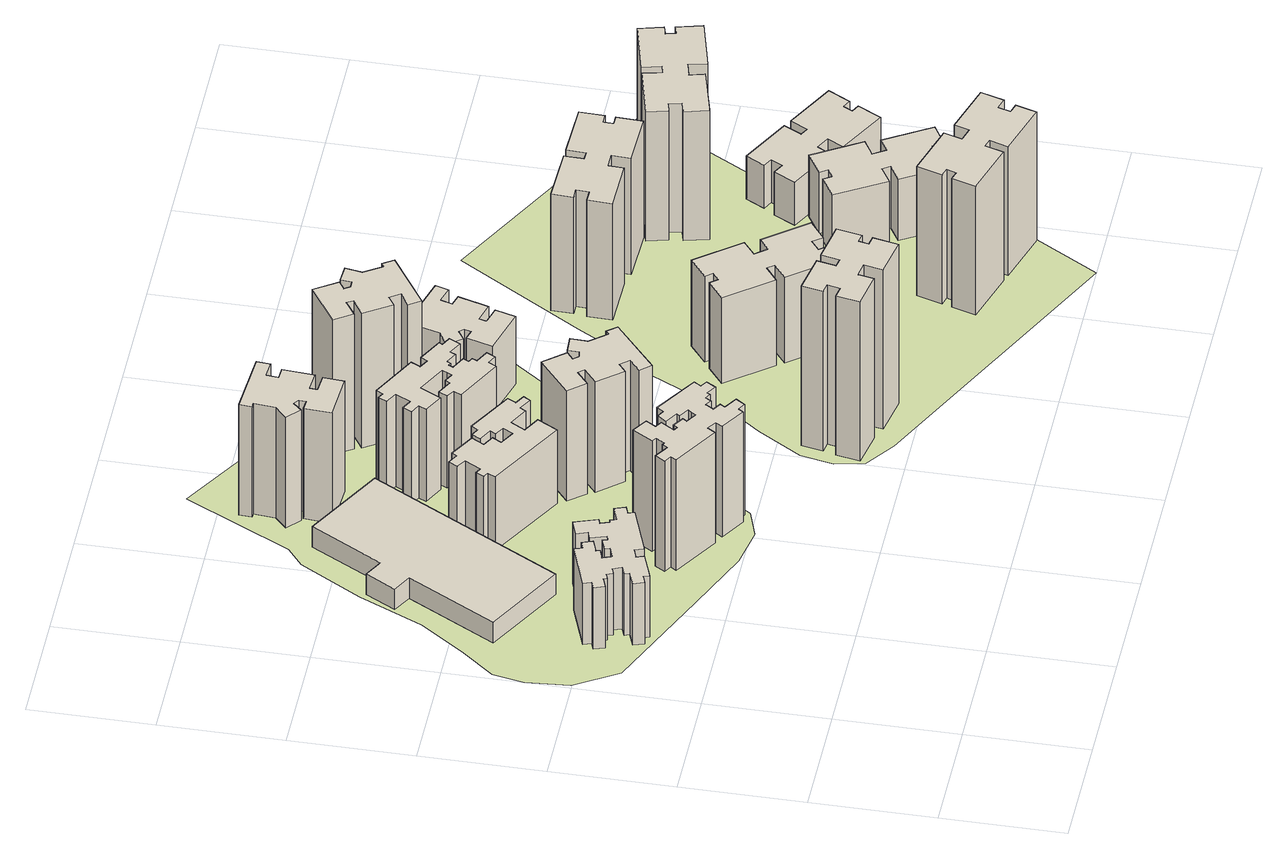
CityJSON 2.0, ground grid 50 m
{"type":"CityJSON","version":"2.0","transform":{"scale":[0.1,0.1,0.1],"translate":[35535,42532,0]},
"CityObjects":{
"building1":{"type":"Building","attributes":{"class":"1000","function":"1000","usage":"1000","roofType":"1000","measuredHeight":30,"storeysAboveGround":10,"storeysBelowGround":0},"geometry":[{"type":"Solid","lod":"1","boundaries":[[[[0,1,2,3]],[[4,5,1,0]],[[6,7,5,4]],[[8,9,7,6]],[[10,11,9,8]],[[12,13,11,10]],[[14,15,13,12]],[[16,17,15,14]],[[18,19,17,16]],[[20,21,19,18]],[[22,23,21,20]],[[24,25,23,22]],[[26,27,25,24]],[[28,29,27,26]],[[30,31,29,28]],[[32,33,31,30]],[[34,35,33,32]],[[36,37,35,34]],[[38,39,37,36]],[[40,41,39,38]],[[42,43,41,40]],[[44,45,43,42]],[[46,47,45,44]],[[48,49,47,46]],[[50,51,49,48]],[[52,53,51,50]],[[54,55,53,52]],[[56,57,55,54]],[[58,59,57,56]],[[60,61,59,58]],[[62,63,61,60]],[[64,65,63,62]],[[66,67,65,64]],[[68,69,67,66]],[[70,71,69,68]],[[72,73,71,70]],[[74,75,73,72]],[[76,77,75,74]],[[78,79,77,76]],[[80,81,79,78]],[[82,83,81,80]],[[84,85,83,82]],[[86,87,85,84]],[[88,89,87,86]],[[90,91,89,88]],[[92,93,91,90]],[[3,2,93,92]],[[80,78,76,74,72,70,68,66,64,62,60,58,56,54,52,50,48,46,44,42,40,38,36,34,32,30,28,26,24,22,20,18,16,14,12,10,8,6,4,0,3,92,90,88,86,84,82]],[[15,17,19,21,23,25,27,29,31,33,35,37,39,41,43,45,47,49,51,53,55,57,59,61,63,65,67,69,71,73,75,77,79,81,83,85,87,89,91,93,2,1,5,7,9,11,13]]]]}]},
"building2":{"type":"Building","attributes":{"class":"1000","function":"1610","usage":"1610","roofType":"1000","measuredHeight":10,"storeysAboveGround":4,"storeysBelowGround":0},"geometry":[{"type":"Solid","lod":"1","boundaries":[[[[94,95,96,97]],[[98,99,95,94]],[[100,101,99,98]],[[102,103,101,100]],[[104,105,103,102]],[[106,107,105,104]],[[108,109,107,106]],[[97,96,109,108]],[[97,108,106,104,102,100,98,94]],[[109,96,95,99,101,103,105,107]]]]}]},
"building3":{"type":"Building","attributes":{"class":"1000","function":"1000","usage":"1000","roofType":"1000","measuredHeight":54,"storeysAboveGround":18,"storeysBelowGround":0},"geometry":[{"type":"Solid","lod":"1","boundaries":[[[[110,111,112,113]],[[114,115,111,110]],[[116,117,115,114]],[[118,119,117,116]],[[120,121,119,118]],[[122,123,121,120]],[[124,125,123,122]],[[126,127,125,124]],[[128,129,127,126]],[[130,131,129,128]],[[132,133,131,130]],[[134,135,133,132]],[[136,137,135,134]],[[138,139,137,136]],[[140,141,139,138]],[[142,143,141,140]],[[144,145,143,142]],[[146,147,145,144]],[[148,149,147,146]],[[150,151,149,148]],[[152,153,151,150]],[[154,155,153,152]],[[156,157,155,154]],[[158,159,157,156]],[[160,161,159,158]],[[162,163,161,160]],[[164,165,163,162]],[[166,167,165,164]],[[168,169,167,166]],[[170,171,169,168]],[[172,173,171,170]],[[174,175,173,172]],[[176,177,175,174]],[[178,179,177,176]],[[180,181,179,178]],[[182,183,181,180]],[[184,185,183,182]],[[186,187,185,184]],[[188,189,187,186]],[[190,191,189,188]],[[192,193,191,190]],[[194,195,193,192]],[[196,197,195,194]],[[198,199,197,196]],[[200,201,199,198]],[[202,203,201,200]],[[113,112,203,202]],[[188,186,184,182,180,178,176,174,172,170,168,166,164,162,160,158,156,154,152,150,148,146,144,142,140,138,136,134,132,130,128,126,124,122,120,118,116,114,110,113,202,200,198,196,194,192,190]],[[123,125,127,129,131,133,135,137,139,141,143,145,147,149,151,153,155,157,159,161,163,165,167,169,171,173,175,177,179,181,183,185,187,189,191,193,195,197,199,201,203,112,111,115,117,119,121]]]]}]},
"building4":{"type":"Building","attributes":{"class":"1000","function":"1000","usage":"1000","roofType":"1000","measuredHeight":36,"storeysAboveGround":12,"storeysBelowGround":0},"geometry":[{"type":"Solid","lod":"1","boundaries":[[[[204,205,206,207]],[[208,209,205,204]],[[210,211,209,208]],[[212,213,211,210]],[[214,215,213,212]],[[216,217,215,214]],[[218,219,217,216]],[[220,221,219,218]],[[222,223,221,220]],[[224,225,223,222]],[[226,227,225,224]],[[228,229,227,226]],[[230,231,229,228]],[[232,233,231,230]],[[234,235,233,232]],[[236,237,235,234]],[[238,239,237,236]],[[240,241,239,238]],[[242,243,241,240]],[[244,245,243,242]],[[246,247,245,244]],[[248,249,247,246]],[[250,251,249,248]],[[252,253,251,250]],[[254,255,253,252]],[[256,257,255,254]],[[258,259,257,256]],[[260,261,259,258]],[[262,263,261,260]],[[264,265,263,262]],[[266,267,265,264]],[[207,206,267,266]],[[250,248,246,244,242,240,238,236,234,232,230,228,226,224,222,220,218,216,214,212,210,208,204,207,266,264,262,260,258,256,254,252]],[[219,221,223,225,227,229,231,233,235,237,239,241,243,245,247,249,251,253,255,257,259,261,263,265,267,206,205,209,211,213,215,217]]]]}]},
"building5":{"type":"Building","attributes":{"class":"1000","function":"1000","usage":"1000","roofType":"1000","measuredHeight":54,"storeysAboveGround":18,"storeysBelowGround":0},"geometry":[{"type":"Solid","lod":"1","boundaries":[[[[268,269,270,271]],[[272,273,269,268]],[[274,275,273,272]],[[276,277,275,274]],[[278,279,277,276]],[[280,281,279,278]],[[282,283,281,280]],[[284,285,283,282]],[[286,287,285,284]],[[288,289,287,286]],[[290,291,289,288]],[[292,293,291,290]],[[294,295,293,292]],[[296,297,295,294]],[[298,299,297,296]],[[300,301,299,298]],[[302,303,301,300]],[[304,305,303,302]],[[306,307,305,304]],[[308,309,307,306]],[[271,270,309,308]],[[292,290,288,286,284,282,280,278,276,274,272,268,271,308,306,304,302,300,298,296,294]],[[283,285,287,289,291,293,295,297,299,301,303,305,307,309,270,269,273,275,277,279,281]]]]}]},
"building6":{"type":"Building","attributes":{"class":"1000","function":"1000","usage":"1000","roofType":"1000","measuredHeight":54,"storeysAboveGround":18,"storeysBelowGround":0},"geometry":[{"type":"Solid","lod":"1","boundaries":[[[[310,311,312,313]],[[314,315,311,310]],[[316,317,315,314]],[[318,319,317,316]],[[320,321,319,318]],[[322,323,321,320]],[[324,325,323,322]],[[326,327,325,324]],[[328,329,327,326]],[[330,331,329,328]],[[332,333,331,330]],[[334,335,333,332]],[[336,337,335,334]],[[338,339,337,336]],[[340,341,339,338]],[[342,343,341,340]],[[344,345,343,342]],[[346,347,345,344]],[[348,349,347,346]],[[350,351,349,348]],[[313,312,351,350]],[[336,334,332,330,328,326,324,322,320,318,316,314,310,313,350,348,346,344,342,340,338]],[[325,327,329,331,333,335,337,339,341,343,345,347,349,351,312,311,315,317,319,321,323]]]]}]},
"building7":{"type":"Building","attributes":{"class":"1000","function":"1000","usage":"1000","roofType":"1000","measuredHeight":45,"storeysAboveGround":15,"storeysBelowGround":0},"geometry":[{"type":"Solid","lod":"1","boundaries":[[[[352,353,354,355]],[[356,357,353,352]],[[358,359,357,356]],[[360,361,359,358]],[[362,363,361,360]],[[364,365,363,362]],[[366,367,365,364]],[[368,369,367,366]],[[370,371,369,368]],[[372,373,371,370]],[[374,375,373,372]],[[376,377,375,374]],[[378,379,377,376]],[[380,381,379,378]],[[382,383,381,380]],[[384,385,383,382]],[[386,387,385,384]],[[388,389,387,386]],[[390,391,389,388]],[[392,393,391,390]],[[394,395,393,392]],[[396,397,395,394]],[[398,399,397,396]],[[400,401,399,398]],[[402,403,401,400]],[[404,405,403,402]],[[406,407,405,404]],[[408,409,407,406]],[[410,411,409,408]],[[412,413,411,410]],[[414,415,413,412]],[[416,417,415,414]],[[418,419,417,416]],[[420,421,419,418]],[[422,423,421,420]],[[424,425,423,422]],[[426,427,425,424]],[[428,429,427,426]],[[430,431,429,428]],[[432,433,431,430]],[[434,435,433,432]],[[436,437,435,434]],[[355,354,437,436]],[[422,420,418,416,414,412,410,408,406,404,402,400,398,396,394,392,390,388,386,384,382,380,378,376,374,372,370,368,366,364,362,360,358,356,352,355,436,434,432,430,428,426,424]],[[367,369,371,373,375,377,379,381,383,385,387,389,391,393,395,397,399,401,403,405,407,409,411,413,415,417,419,421,423,425,427,429,431,433,435,437,354,353,357,359,361,363,365]]]]}]},
"building8":{"type":"Building","attributes":{"class":"1000","function":"1000","usage":"1000","roofType":"1000","measuredHeight":78,"storeysAboveGround":26,"storeysBelowGround":0},"geometry":[{"type":"Solid","lod":"1","boundaries":[[[[438,439,440,441]],[[442,443,439,438]],[[444,445,443,442]],[[446,447,445,444]],[[448,449,447,446]],[[450,451,449,448]],[[452,453,451,450]],[[454,455,453,452]],[[456,457,455,454]],[[458,459,457,456]],[[460,461,459,458]],[[462,463,461,460]],[[464,465,463,462]],[[466,467,465,464]],[[468,469,467,466]],[[470,471,469,468]],[[472,473,471,470]],[[474,475,473,472]],[[476,477,475,474]],[[441,440,477,476]],[[462,460,458,456,454,452,450,448,446,444,442,438,441,476,474,472,470,468,466,464]],[[453,455,457,459,461,463,465,467,469,471,473,475,477,440,439,443,445,447,449,451]]]]}]},
"building9":{"type":"Building","attributes":{"class":"1000","function":"1000","usage":"1000","roofType":"1000","measuredHeight":66,"storeysAboveGround":22,"storeysBelowGround":0},"geometry":[{"type":"Solid","lod":"1","boundaries":[[[[478,479,480,481]],[[482,483,479,478]],[[484,485,483,482]],[[486,487,485,484]],[[488,489,487,486]],[[490,491,489,488]],[[492,493,491,490]],[[494,495,493,492]],[[496,497,495,494]],[[498,499,497,496]],[[500,501,499,498]],[[502,503,501,500]],[[504,505,503,502]],[[506,507,505,504]],[[508,509,507,506]],[[510,511,509,508]],[[512,513,511,510]],[[514,515,513,512]],[[516,517,515,514]],[[518,519,517,516]],[[481,480,519,518]],[[502,500,498,496,494,492,490,488,486,484,482,478,481,518,516,514,512,510,508,506,504]],[[493,495,497,499,501,503,505,507,509,511,513,515,517,519,480,479,483,485,487,489,491]]]]}]},
"building10":{"type":"Building","attributes":{"class":"1000","function":"1000","usage":"1000","roofType":"1000","measuredHeight":33,"storeysAboveGround":11,"storeysBelowGround":0},"geometry":[{"type":"Solid","lod":"1","boundaries":[[[[520,521,522,523]],[[524,525,521,520]],[[526,527,525,524]],[[528,529,527,526]],[[530,531,529,528]],[[532,533,531,530]],[[534,535,533,532]],[[536,537,535,534]],[[538,539,537,536]],[[540,541,539,538]],[[542,543,541,540]],[[544,545,543,542]],[[546,547,545,544]],[[548,549,547,546]],[[550,551,549,548]],[[552,553,551,550]],[[554,555,553,552]],[[556,557,555,554]],[[558,559,557,556]],[[560,561,559,558]],[[523,522,561,560]],[[546,544,542,540,538,536,534,532,530,528,526,524,520,523,560,558,556,554,552,550,548]],[[535,537,539,541,543,545,547,549,551,553,555,557,559,561,522,521,525,527,529,531,533]]]]}]},
"building11":{"type":"Building","attributes":{"class":"1000","function":"1000","usage":"1000","roofType":"1000","measuredHeight":42,"storeysAboveGround":14,"storeysBelowGround":0},"geometry":[{"type":"Solid","lod":"1","boundaries":[[[[562,563,564,565]],[[566,567,563,562]],[[568,569,567,566]],[[570,571,569,568]],[[572,573,571,570]],[[574,575,573,572]],[[576,577,575,574]],[[578,579,577,576]],[[580,581,579,578]],[[582,583,581,580]],[[584,585,583,582]],[[586,587,585,584]],[[588,589,587,586]],[[590,591,589,588]],[[592,593,591,590]],[[594,595,593,592]],[[596,597,595,594]],[[598,599,597,596]],[[600,601,599,598]],[[565,564,601,600]],[[584,582,580,578,576,574,572,570,568,566,562,565,600,598,596,594,592,590,588,586]],[[577,579,581,583,585,587,589,591,593,595,597,599,601,564,563,567,569,571,573,575]]]]}]},
"building12":{"type":"Building","attributes":{"class":"1000","function":"1000","usage":"1000","roofType":"1000","measuredHeight":63,"storeysAboveGround":21,"storeysBelowGround":0},"geometry":[{"type":"Solid","lod":"1","boundaries":[[[[602,603,604,605]],[[606,607,603,602]],[[608,609,607,606]],[[610,611,609,608]],[[612,613,611,610]],[[614,615,613,612]],[[616,617,615,614]],[[618,619,617,616]],[[620,621,619,618]],[[622,623,621,620]],[[624,625,623,622]],[[626,627,625,624]],[[628,629,627,626]],[[630,631,629,628]],[[632,633,631,630]],[[634,635,633,632]],[[636,637,635,634]],[[638,639,637,636]],[[640,641,639,638]],[[605,604,641,640]],[[624,622,620,618,616,614,612,610,608,606,602,605,640,638,636,634,632,630,628,626]],[[617,619,621,623,625,627,629,631,633,635,637,639,641,604,603,607,609,611,613,615]]]]}]},
"building13":{"type":"Building","attributes":{"class":"1000","function":"1000","usage":"1000","roofType":"1000","measuredHeight":57,"storeysAboveGround":19,"storeysBelowGround":0},"geometry":[{"type":"Solid","lod":"1","boundaries":[[[[642,643,644,645]],[[646,647,643,642]],[[648,649,647,646]],[[650,651,649,648]],[[652,653,651,650]],[[654,655,653,652]],[[656,657,655,654]],[[658,659,657,656]],[[660,661,659,658]],[[662,663,661,660]],[[664,665,663,662]],[[666,667,665,664]],[[668,669,667,666]],[[670,671,669,668]],[[672,673,671,670]],[[674,675,673,672]],[[676,677,675,674]],[[678,679,677,676]],[[680,681,679,678]],[[645,644,681,680]],[[664,662,660,658,656,654,652,650,648,646,642,645,680,678,676,674,672,670,668,666]],[[657,659,661,663,665,667,669,671,673,675,677,679,681,644,643,647,649,651,653,655]]]]}]},
"building14":{"type":"Building","attributes":{"class":"1000","function":"1000","usage":"1000","roofType":"1000","measuredHeight":30,"storeysAboveGround":10,"storeysBelowGround":0},"geometry":[{"type":"Solid","lod":"1","boundaries":[[[[682,683,684,685]],[[686,687,683,682]],[[688,689,687,686]],[[690,691,689,688]],[[692,693,691,690]],[[694,695,693,692]],[[696,697,695,694]],[[698,699,697,696]],[[700,701,699,698]],[[702,703,701,700]],[[704,705,703,702]],[[706,707,705,704]],[[708,709,707,706]],[[710,711,709,708]],[[712,713,711,710]],[[714,715,713,712]],[[716,717,715,714]],[[718,719,717,716]],[[720,721,719,718]],[[685,684,721,720]],[[706,704,702,700,698,696,694,692,690,688,686,682,685,720,718,716,714,712,710,708]],[[697,699,701,703,705,707,709,711,713,715,717,719,721,684,683,687,689,691,693,695]]]]}]},
"building15":{"type":"Building","attributes":{"class":"1000","function":"1000","usage":"1000","roofType":"1000","measuredHeight":63,"storeysAboveGround":21,"storeysBelowGround":0},"geometry":[{"type":"Solid","lod":"1","boundaries":[[[[722,723,724,725]],[[726,727,723,722]],[[728,729,727,726]],[[730,731,729,728]],[[732,733,731,730]],[[734,735,733,732]],[[736,737,735,734]],[[738,739,737,736]],[[740,741,739,738]],[[742,743,741,740]],[[744,745,743,742]],[[746,747,745,744]],[[748,749,747,746]],[[750,751,749,748]],[[752,753,751,750]],[[754,755,753,752]],[[756,757,755,754]],[[758,759,757,756]],[[760,761,759,758]],[[725,724,761,760]],[[744,742,740,738,736,734,732,730,728,726,722,725,760,758,756,754,752,750,748,746]],[[737,739,741,743,745,747,749,751,753,755,757,759,761,724,723,727,729,731,733,735]]]]}]},
"building16":{"type":"Building","attributes":{"class":"1000","function":"1000","usage":"1000","roofType":"1000","measuredHeight":21,"storeysAboveGround":7,"storeysBelowGround":0},"geometry":[{"type":"Solid","lod":"1","boundaries":[[[[762,763,764,765]],[[766,767,763,762]],[[768,769,767,766]],[[770,771,769,768]],[[772,773,771,770]],[[774,775,773,772]],[[776,777,775,774]],[[778,779,777,776]],[[780,781,779,778]],[[782,783,781,780]],[[784,785,783,782]],[[786,787,785,784]],[[788,789,787,786]],[[790,791,789,788]],[[792,793,791,790]],[[794,795,793,792]],[[796,797,795,794]],[[798,799,797,796]],[[800,801,799,798]],[[765,764,801,800]],[[784,782,780,778,776,774,772,770,768,766,762,765,800,798,796,794,792,790,788,786]],[[777,779,781,783,785,787,789,791,793,795,797,799,801,764,763,767,769,771,773,775]]]]}]},
"landuse1":{"type":"LandUse","attributes":{"function":"1040","plot_ratio":3.4,"plot_area":25048.82,"landuse":"residential"},"geometry":[{"type":"MultiSurface","lod":"1","boundaries":[[[802,803,804,805,806,807,808,809,810,811,812,813,814,815,816,817,818,819]]]}]},
"landuse2":{"type":"LandUse","attributes":{"function":"1040","plot_ratio":3,"plot_area":27466.24,"landuse":"residential"},"geometry":[{"type":"MultiSurface","lod":"1","boundaries":[[[820,821,822,823,824,825,826,827,828,829,830,831,832,833]]]}]}
},
"vertices":[
[502,1556,300],[502,1556,0],[518,1512,0],[518,1512,300],[471,1544,300],[471,1544,0],[460,1576,300],[460,1576,0],[264,1505,300],[264,1505,0],[276,1473,300],[276,1473,0],[245,1462,300],[245,1462,0],[261,1418,300],[261,1418,0],[304,1434,300],[304,1434,0],[309,1419,300],[309,1419,0],[333,1428,300],[333,1428,0],[343,1402,300],[343,1402,0],[370,1412,300],[370,1412,0],[383,1376,300],[383,1376,0],[347,1362,300],[347,1362,0],[355,1341,300],[355,1341,0],[296,1320,300],[296,1320,0],[312,1276,300],[312,1276,0],[346,1288,300],[346,1288,0],[354,1265,300],[354,1265,0],[466,1306,300],[466,1306,0],[455,1337,300],[455,1337,0],[495,1351,300],[495,1351,0],[508,1314,300],[508,1314,0],[714,1389,300],[714,1389,0],[705,1415,300],[705,1415,0],[738,1427,300],[738,1427,0],[722,1472,300],[722,1472,0],[660,1449,300],[660,1449,0],[651,1473,300],[651,1473,0],[640,1469,300],[640,1469,0],[626,1508,300],[626,1508,0],[648,1516,300],[648,1516,0],[615,1609,300],[615,1609,0],[546,1584,300],[546,1584,0],[563,1539,300],[563,1539,0],[532,1528,300],[532,1528,0],[554,1466,300],[554,1466,0],[536,1460,300],[536,1460,0],[529,1479,300],[529,1479,0],[480,1461,300],[480,1461,0],[487,1442,300],[487,1442,0],[441,1425,300],[441,1425,0],[433,1446,300],[433,1446,0],[427,1462,300],[427,1462,0],[469,1477,300],[469,1477,0],[464,1492,300],[464,1492,0],
[414,2198,100],[414,2198,0],[338,2240,0],[338,2240,100],[213,1839,100],[213,1839,0],[537,1660,100],[537,1660,0],[970,2434,100],[970,2434,0],[645,2614,100],[645,2614,0],[482,2322,100],[482,2322,0],[407,2363,100],[407,2363,0],
[1059,1249,540],[1059,1249,0],[1021,1273,0],[1021,1273,540],[1049,1235,540],[1049,1235,0],[1037,1216,540],[1037,1216,0],[995,1242,540],[995,1242,0],[1006,1259,540],[1006,1259,0],[962,1287,540],[962,1287,0],[951,1270,540],[951,1270,0],[935,1280,540],[935,1280,0],[970,1335,540],[970,1335,0],[942,1352,540],[942,1352,0],[968,1393,540],[968,1393,0],[906,1432,540],[906,1432,0],[854,1349,540],[854,1349,0],[874,1336,540],[874,1336,0],[852,1301,540],[852,1301,0],[841,1308,540],[841,1308,0],[827,1286,540],[827,1286,0],[772,1321,540],[772,1321,0],[746,1281,540],[746,1281,0],[776,1263,540],[776,1263,0],[761,1239,540],[761,1239,0],[947,1123,540],[947,1123,0],[968,1156,540],[968,1156,0],[1004,1133,540],[1004,1133,0],[987,1105,540],[987,1105,0],[1087,1042,540],[1087,1042,0],[1100,1063,540],[1100,1063,0],[1131,1044,540],[1131,1044,0],[1156,1083,540],[1156,1083,0],[1103,1116,540],[1103,1116,0],[1116,1136,540],[1116,1136,0],[1083,1156,540],[1083,1156,0],[1104,1189,540],[1104,1189,0],[1128,1173,540],[1128,1173,0],[1143,1196,540],[1143,1196,0],[1165,1183,540],[1165,1183,0],[1173,1196,540],[1173,1196,0],[1212,1172,540],[1212,1172,0],[1237,1211,540],[1237,1211,0],[1210,1228,540],[1210,1228,0],[1228,1257,540],[1228,1257,0],[1052,1367,540],[1052,1367,0],[1034,1339,540],[1034,1339,0],[1005,1356,540],[1005,1356,0],[980,1317,540],[980,1317,0],[1029,1286,540],[1029,1286,0],
[1015,1914,360],[1015,1914,0],[1039,1955,0],[1039,1955,360],[957,1947,360],[957,1947,0],[978,1984,360],[978,1984,0],[933,2009,360],[933,2009,0],[962,2060,360],[962,2060,0],[860,2118,360],[860,2118,0],[848,2098,360],[848,2098,0],[807,2121,360],[807,2121,0],[785,2084,360],[785,2084,0],[825,2061,360],[825,2061,0],[787,1995,360],[787,1995,0],[764,2008,360],[764,2008,0],[745,1975,360],[745,1975,0],[768,1963,360],[768,1963,0],[750,1932,360],[750,1932,0],[1068,1753,360],[1068,1753,0],[1114,1835,360],[1114,1835,0],[1046,1873,360],[1046,1873,0],[1080,1932,360],[1080,1932,0],[1156,1889,360],[1156,1889,0],[1170,1913,360],[1170,1913,0],[1221,1884,360],[1221,1884,0],[1238,1913,360],[1238,1913,0],[1198,1935,360],[1198,1935,0],[1217,1970,360],[1217,1970,0],[1030,2075,360],[1030,2075,0],[1014,2047,360],[1014,2047,0],[983,2064,360],[983,2064,0],[963,2029,360],[963,2029,0],[1015,2000,360],[1015,2000,0],[1002,1976,360],[1002,1976,0],
[793,2684,540],[793,2684,0],[739,2732,0],[739,2732,540],[825,2718,540],[825,2718,0],[847,2703,540],[847,2703,0],[845,2674,540],[845,2674,0],[804,2677,540],[804,2677,0],[796,2566,540],[796,2566,0],[992,2553,540],[992,2553,0],[998,2640,540],[998,2640,0],[924,2645,540],[924,2645,0],[926,2675,540],[926,2675,0],[1007,2669,540],[1007,2669,0],[1016,2800,540],[1016,2800,0],[968,2803,540],[968,2803,0],[972,2852,540],[972,2852,0],[1040,2847,540],[1040,2847,0],[1044,2903,540],[1044,2903,0],[781,2921,540],[781,2921,0],[777,2869,540],[777,2869,0],[797,2868,540],[797,2868,0],[790,2780,540],[790,2780,0],
[1322,1761,540],[1322,1761,0],[1394,1765,0],[1394,1765,540],[1322,1715,540],[1322,1715,0],[1296,1711,540],[1296,1711,0],[1278,1733,540],[1278,1733,0],[1310,1759,540],[1310,1759,0],[1239,1845,540],[1239,1845,0],[1088,1719,540],[1088,1719,0],[1144,1651,540],[1144,1651,0],[1201,1699,540],[1201,1699,0],[1220,1676,540],[1220,1676,0],[1158,1624,540],[1158,1624,0],[1241,1524,540],[1241,1524,0],[1278,1554,540],[1278,1554,0],[1309,1517,540],[1309,1517,0],[1257,1473,540],[1257,1473,0],[1293,1429,540],[1293,1429,0],[1495,1599,540],[1495,1599,0],[1462,1639,540],[1462,1639,0],[1447,1626,540],[1447,1626,0],[1391,1694,540],[1391,1694,0],
[1234,2309,450],[1234,2309,0],[1272,2289,0],[1272,2289,450],[1254,2348,450],[1254,2348,0],[1064,2447,450],[1064,2447,0],[1049,2419,450],[1049,2419,0],[1027,2431,450],[1027,2431,0],[1008,2395,450],[1008,2395,0],[1056,2370,450],[1056,2370,0],[1024,2308,450],[1024,2308,0],[984,2329,450],[984,2329,0],[965,2291,450],[965,2291,0],[1004,2271,450],[1004,2271,0],[989,2241,450],[989,2241,0],[1067,2200,450],[1067,2200,0],[1111,2284,450],[1111,2284,0],[1228,2223,450],[1228,2223,0],[1219,2205,450],[1219,2205,0],[1207,2183,450],[1207,2183,0],[1170,2202,450],[1170,2202,0],[1160,2182,450],[1160,2182,0],[1100,2213,450],[1100,2213,0],[1081,2177,450],[1081,2177,0],[1114,2159,450],[1114,2159,0],[1097,2127,450],[1097,2127,0],[1289,2027,450],[1289,2027,0],[1306,2060,450],[1306,2060,0],[1343,2041,450],[1343,2041,0],[1362,2077,450],[1362,2077,0],[1308,2105,450],[1308,2105,0],[1318,2125,450],[1318,2125,0],[1299,2135,450],[1299,2135,0],[1311,2158,450],[1311,2158,0],[1254,2187,450],[1254,2187,0],[1263,2205,450],[1263,2205,0],[1275,2199,450],[1275,2199,0],[1283,2215,450],[1283,2215,0],[1329,2191,450],[1329,2191,0],[1341,2213,450],[1341,2213,0],[1394,2185,450],[1394,2185,0],[1418,2231,450],[1418,2231,0],[1379,2251,450],[1379,2251,0],[1387,2265,450],[1387,2265,0],[1287,2317,450],[1287,2317,0],
[1680,711,780],[1680,711,0],[1668,648,0],[1668,648,780],[1739,701,780],[1739,701,0],[1724,623,780],[1724,623,0],[1884,594,780],[1884,594,0],[1904,698,780],[1904,698,0],[1866,705,780],[1866,705,0],[1874,746,780],[1874,746,0],[1911,739,780],[1911,739,0],[1931,842,780],[1931,842,0],[1767,872,780],[1767,872,0],[1752,796,780],[1752,796,0],[1717,803,780],[1717,803,0],[1732,881,780],[1732,881,0],[1573,910,780],[1573,910,0],[1556,823,780],[1556,823,0],[1598,815,780],[1598,815,0],[1588,763,780],[1588,763,0],[1540,772,780],[1540,772,0],[1522,675,780],[1522,675,0],
[1434,2654,660],[1434,2654,0],[1506,2649,0],[1506,2649,660],[1429,2608,660],[1429,2608,0],[1402,2607,660],[1402,2607,0],[1386,2631,660],[1386,2631,0],[1421,2654,660],[1421,2654,0],[1360,2747,660],[1360,2747,0],[1196,2638,660],[1196,2638,0],[1244,2565,660],[1244,2565,0],[1306,2606,660],[1306,2606,0],[1322,2581,660],[1322,2581,0],[1255,2537,660],[1255,2537,0],[1326,2427,660],[1326,2427,0],[1366,2454,660],[1366,2454,0],[1393,2412,660],[1393,2412,0],[1336,2375,660],[1336,2375,0],[1367,2327,660],[1367,2327,0],[1587,2473,660],[1587,2473,0],[1558,2517,660],[1558,2517,0],[1542,2506,660],[1542,2506,0],[1494,2579,660],[1494,2579,0],
[1567,2205,330],[1567,2205,0],[1524,2263,0],[1524,2263,330],[1606,2231,330],[1606,2231,0],[1624,2212,330],[1624,2212,0],[1616,2184,330],[1616,2184,0],[1576,2196,330],[1576,2196,0],[1545,2089,330],[1545,2089,0],[1734,2035,330],[1734,2035,0],[1758,2119,330],[1758,2119,0],[1687,2139,330],[1687,2139,0],[1695,2168,330],[1695,2168,0],[1773,2146,330],[1773,2146,0],[1809,2271,330],[1809,2271,0],[1764,2284,330],[1764,2284,0],[1777,2331,330],[1777,2331,0],[1843,2312,330],[1843,2312,0],[1859,2367,330],[1859,2367,0],[1605,2439,330],[1605,2439,0],[1591,2389,330],[1591,2389,0],[1609,2384,330],[1609,2384,0],[1585,2300,330],[1585,2300,0],
[2192,1153,420],[2192,1153,0],[2242,1192,0],[2242,1192,420],[2155,1200,420],[2155,1200,0],[2215,1248,420],[2215,1248,0],[2076,1425,420],[2076,1425,0],[1991,1359,420],[1991,1359,0],[2014,1329,420],[2014,1329,0],[1981,1304,420],[1981,1304,0],[1958,1334,420],[1958,1334,0],[1877,1271,420],[1877,1271,0],[2019,1090,420],[2019,1090,0],[2081,1138,420],[2081,1138,0],[2103,1110,420],[2103,1110,0],[2040,1061,420],[2040,1061,0],[2182,879,420],[2182,879,0],[2252,933,420],[2252,933,0],[2226,966,420],[2226,966,0],[2267,999,420],[2267,999,0],[2297,960,420],[2297,960,0],[2376,1021,420],[2376,1021,0],
[2776,489,630],[2776,489,0],[2794,550,0],[2794,550,630],[2718,506,630],[2718,506,0],[2741,580,630],[2741,580,0],[2525,645,630],[2525,645,0],[2493,541,630],[2493,541,0],[2529,530,630],[2529,530,0],[2517,491,630],[2517,491,0],[2481,502,630],[2481,502,0],[2450,404,630],[2450,404,0],[2671,337,630],[2671,337,0],[2694,413,630],[2694,413,0],[2728,402,630],[2728,402,0],[2704,326,630],[2704,326,0],[2926,259,630],[2926,259,0],[2951,343,630],[2951,343,0],[2911,356,630],[2911,356,0],[2926,406,630],[2926,406,0],[2973,392,630],[2973,392,0],[3002,487,630],[3002,487,0],
[2390,1803,570],[2390,1803,0],[2388,1740,0],[2388,1740,570],[2450,1802,570],[2450,1802,0],[2448,1725,570],[2448,1725,0],[2673,1719,570],[2673,1719,0],[2677,1827,570],[2677,1827,0],[2639,1828,570],[2639,1828,0],[2640,1869,570],[2640,1869,0],[2679,1868,570],[2679,1868,0],[2682,1971,570],[2682,1971,0],[2451,1977,570],[2451,1977,0],[2449,1898,570],[2449,1898,0],[2414,1899,570],[2414,1899,0],[2416,1979,570],[2416,1979,0],[2185,1985,570],[2185,1985,0],[2182,1897,570],[2182,1897,0],[2225,1896,570],[2225,1896,0],[2223,1844,570],[2223,1844,0],[2174,1845,570],[2174,1845,0],[2171,1745,570],[2171,1745,0],
[2992,846,300],[2992,846,0],[3046,879,0],[3046,879,300],[2961,897,300],[2961,897,0],[3027,937,300],[3027,937,0],[2909,1129,300],[2909,1129,0],[2817,1073,300],[2817,1073,0],[2836,1041,300],[2836,1041,0],[2801,1020,300],[2801,1020,0],[2781,1053,300],[2781,1053,0],[2693,1000,300],[2693,1000,0],[2813,803,300],[2813,803,0],[2880,844,300],[2880,844,0],[2899,813,300],[2899,813,0],[2830,772,300],[2830,772,0],[2950,575,300],[2950,575,0],[3026,620,300],[3026,620,0],[3004,656,300],[3004,656,0],[3049,683,300],[3049,683,0],[3074,642,300],[3074,642,0],[3160,693,300],[3160,693,0],
[2902,1589,630],[2902,1589,0],[2918,1528,0],[2918,1528,630],[2961,1604,630],[2961,1604,0],[2979,1530,630],[2979,1530,0],[3198,1586,630],[3198,1586,0],[3171,1691,630],[3171,1691,0],[3135,1681,630],[3135,1681,0],[3125,1721,630],[3125,1721,0],[3162,1731,630],[3162,1731,0],[3136,1831,630],[3136,1831,0],[2913,1773,630],[2913,1773,0],[2933,1697,630],[2933,1697,0],[2898,1688,630],[2898,1688,0],[2879,1766,630],[2879,1766,0],[2655,1708,630],[2655,1708,0],[2677,1623,630],[2677,1623,0],[2718,1633,630],[2718,1633,0],[2731,1582,630],[2731,1582,0],[2683,1570,630],[2683,1570,0],[2708,1473,630],[2708,1473,0],
[3070,1126,210],[3070,1126,0],[3039,1070,0],[3039,1070,210],[3122,1097,210],[3122,1097,0],[3086,1030,210],[3086,1030,0],[3285,923,210],[3285,923,0],[3336,1019,210],[3336,1019,0],[3303,1036,210],[3303,1036,0],[3323,1073,210],[3323,1073,0],[3356,1055,210],[3356,1055,0],[3405,1145,210],[3405,1145,0],[3202,1254,210],[3202,1254,0],[3165,1184,210],[3165,1184,0],[3133,1201,210],[3133,1201,0],[3171,1272,210],[3171,1272,0],[2968,1380,210],[2968,1380,0],[2926,1303,210],[2926,1303,0],[2963,1283,210],[2963,1283,0],[2938,1237,210],[2938,1237,0],[2895,1260,210],[2895,1260,0],[2848,1172,210],[2848,1172,0],
[591,1130,0],[859,1018,0],[1024,987,0],[1141,1025,0],[1524,1598,0],[1724,1890,0],[1896,2124,0],[2042,2411,0],[839,3131,0],[615,2698,0],[536,2636,0],[389,2384,0],[268,2124,0],[140,1946,0],[30,1808,0],[4,1682,0],[19,1503,0],[128,1330,0],
[2414,2372,0],[2095,1863,0],[1964,1638,0],[1913,1614,0],[1689,1163,0],[1624,1081,0],[1514,903,0],[1487,770,0],[1514,651,0],[1634,565,0],[2779,2,0],[3476,1180,0],[3102,1371,0],[3380,1861,0]
]}
